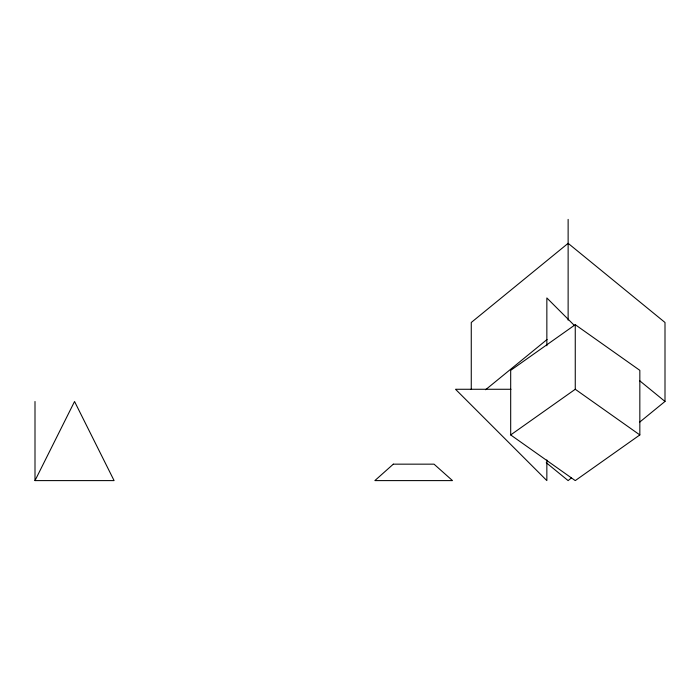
<?xml version="1.0" encoding="UTF-8"?>
<svg xmlns="http://www.w3.org/2000/svg" width="700" height="700" viewBox="0 0 700 700"><rect width="100%" height="100%" fill="white"/><g stroke="black" fill="none" stroke-linecap="round" stroke-linejoin="round"><path stroke-width="1.05" d="M35 480.602L74.55 401.502L114.091 480.602L35 480.602L35 401.502M485.581 389.743L547.076 339.5M571.497 477.846L568.129 480.602L546.236 462.7M639.73 422.091L665 401.441L665 322.481L568.129 243.32L471.266 322.481L471.266 389.541M575.26 324.695L510.685 370.352L510.685 434.936L575.26 480.602L639.835 434.936L639.835 370.352L575.26 324.695L575.26 389.27L510.685 434.936M510.974 389.27L455.525 389.27L546.849 480.602L546.849 459.944M575.26 389.27L639.835 434.936M639.73 380.791L665 401.441M574.481 325.57L546.849 297.946L546.849 345.783M568.129 219.398L568.129 320.127M393.312 464.161L374.859 480.602L452.489 480.602L434.035 464.161L393.312 464.161"/></g></svg>
